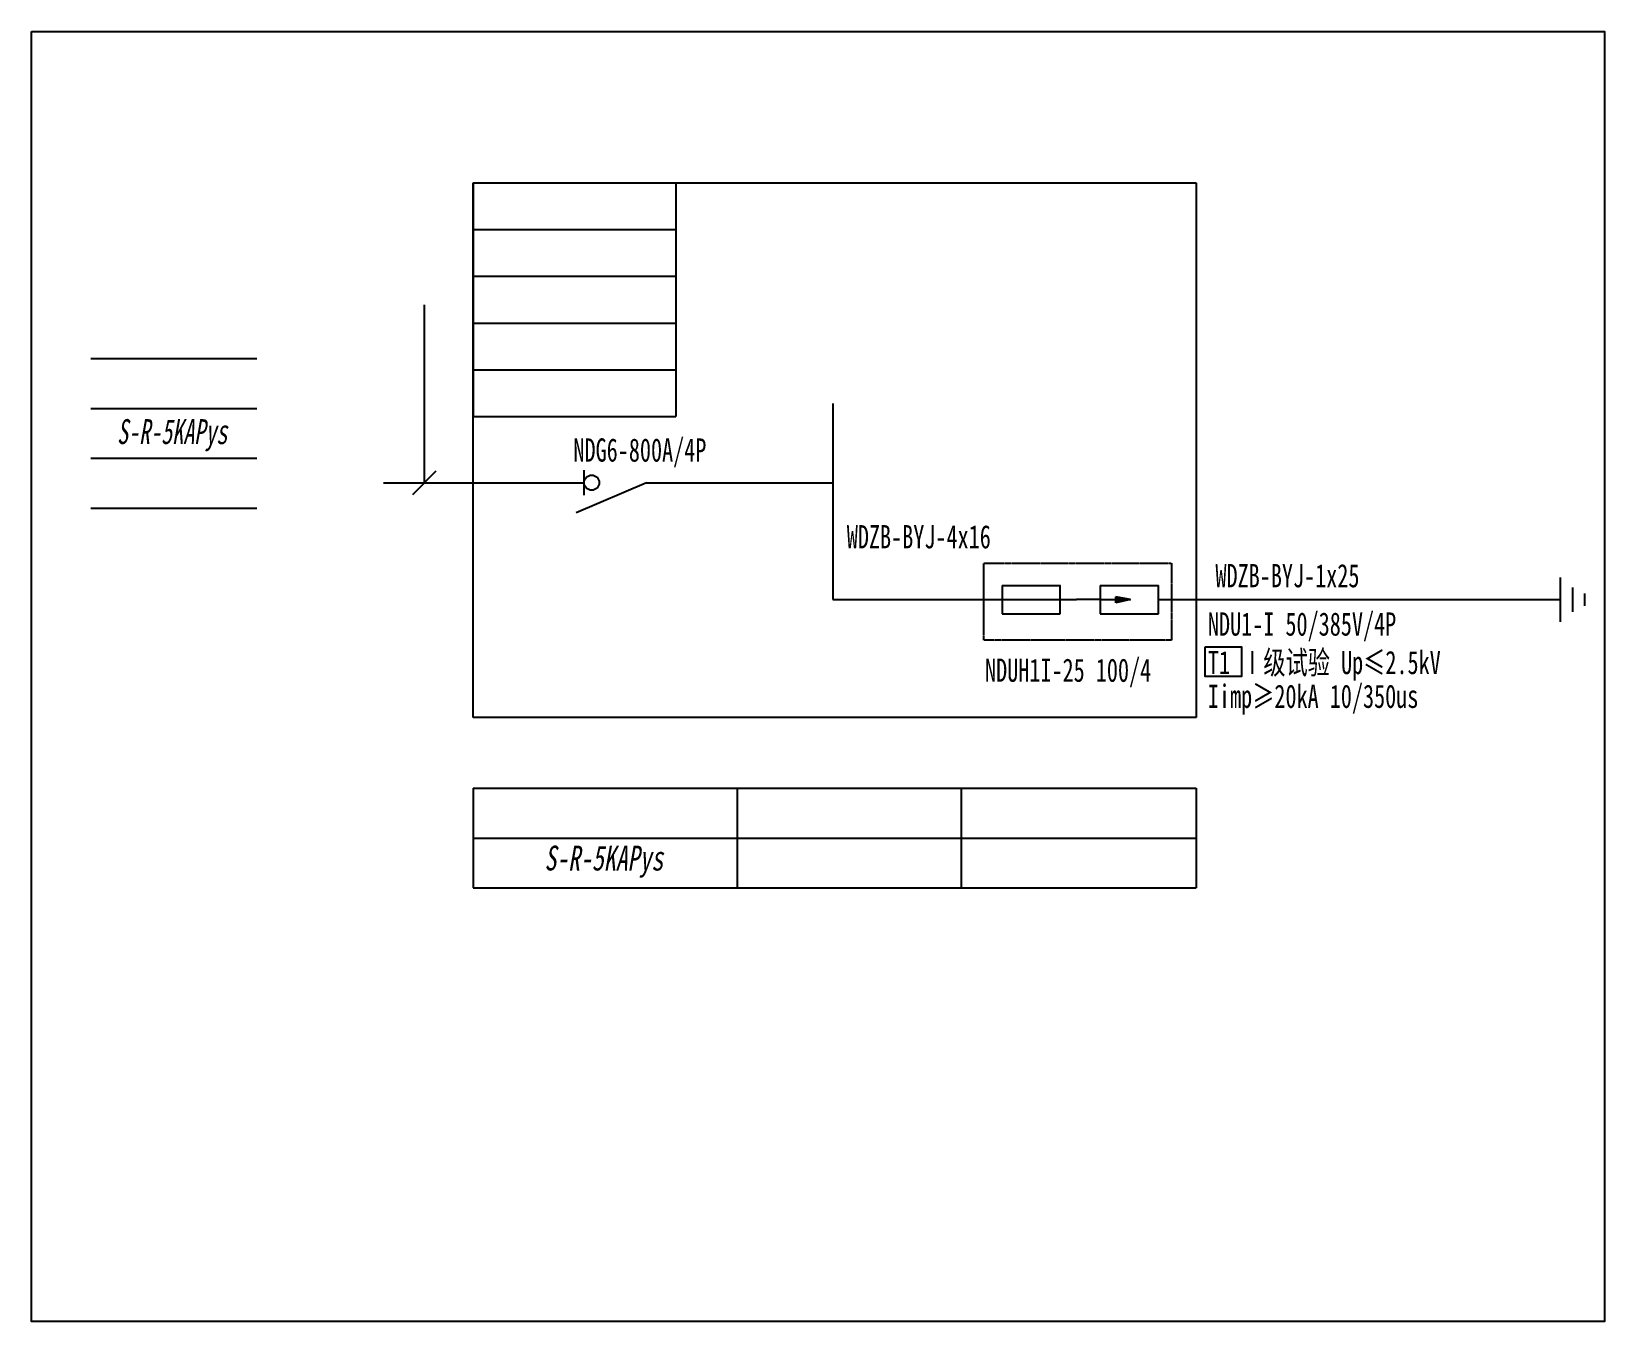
# Model space of a CAD drawing. Extents: x 302336 to 304668, y 333700 to 335612.
import ezdxf
from ezdxf.enums import TextEntityAlignment as Align

# ---------------------------------------------------------------- set-up
doc = ezdxf.new("R2010")
doc.units = 0
doc.header["$MEASUREMENT"] = 0
doc.linetypes.add('DASHED2', pattern=[0.375, 0.25, -0.125])
doc.linetypes.add('E14-QF-OBOX-2、3栋竖向及配电箱系统图_设计区$0$$1$DASHED', pattern=[0.75, 0.5, -0.25])
for name, color, linetype in [('D_E_Eqpm(强电设备)', 100, 'Continuous'), ('D_E_Eqpm（强电设备）', 100, 'Continuous'), ('D_E_Text(强电文字)', 51, 'Continuous'), ('D_E_Text（强电文字）', 51, 'Continuous'), ('D_E_Wire（强电线缆）', 10, 'Continuous'), ('D_T_TableDim（表格尺寸）', 255, 'Continuous'), ('系统图', 220, 'Continuous')]:
    doc.layers.add(name, color=color, linetype=linetype)
doc.styles.add('E14-QF-OBOX-2、3栋竖向及配电箱系统图_设计区$0$$1$电气箱', font='simhei.ttf', dxfattribs={"width": 0.8, "oblique": 10})
doc.styles.add('E14-QF-OBOX-2、3栋竖向及配电箱系统图_设计区$0$电气箱', font='simhei.ttf', dxfattribs={"width": 0.8, "oblique": 10})
doc.styles.add('电气', font='', dxfattribs={"width": 0.7})
doc.styles.get('电气').set_extended_font_data('SimSun')

msp = doc.modelspace()

# ---------------------------------------------------------------- linework, layer by layer
at = {"linetype": 'E14-QF-OBOX-2、3栋竖向及配电箱系统图_设计区$0$$1$DASHED'}
for p, q in [((302991, 334595.7), (302991, 335388.1)), ((302991, 335388.1), (304062.5, 335388.1)), ((304062.5, 335388.1), (304062.5, 334595.7)), ((304062.5, 334595.7), (302991, 334595.7))]:
    msp.add_line(p, q, dxfattribs=at)
at = {"color": 1}
msp.add_line((303247.6, 334943.6), (303524, 334943.6), dxfattribs=at)
at = {"linetype": 'DASHED2'}
msp.add_lwpolyline([(303747.6, 334824.5), (304025.9, 334824.5), (304025.9, 334709.9), (303747.6, 334709.9)], close=True, dxfattribs=at)
at = {"layer": 'D_E_Eqpm(强电设备)'}
for p, q in [((303774.8, 334791.1), (303861.4, 334791.1)), ((303774.8, 334791.1), (303774.8, 334749.2)), ((303861.1, 334749.2), (303861.1, 334791.1)), ((303920.2, 334791.1), (304006.9, 334791.1)), ((303920.2, 334791.1), (303920.2, 334749.2)), ((304006.6, 334749.2), (304006.6, 334791.1)), ((303920.2, 334770.2), (303885.3, 334770.2)), ((303920.2, 334770.2), (303965.2, 334770.2)), ((303965.2, 334770.2), (303943.4, 334774.6)), ((303943.4, 334765.7), (303943.4, 334774.6)), ((303965.2, 334770.2), (303943.4, 334765.7)), ((303774.8, 334749.2), (303861.1, 334749.2)), ((303920.2, 334749.2), (304006.6, 334749.2))]:
    msp.add_line(p, q, dxfattribs=at)
msp.add_solid([(303943.4, 334765.7), (303965.2, 334770.2), (303943.4, 334774.6)], dxfattribs=at)
at = {"layer": 'D_E_Eqpm（强电设备）'}
for p, q in [((303155.2, 334925.2), (303155.2, 334962.1)), ((303247.6, 334943.6), (303143.3, 334898.9))]:
    msp.add_line(p, q, dxfattribs=at)
msp.add_circle((303166.5, 334943.6), 11.2, dxfattribs=at)
at = {"layer": 'D_E_Text（强电文字）'}
for p, q in [((302991, 335388.1), (302991, 335041.7)), ((302991, 335388.1), (303291.2, 335388.1)), ((303291.2, 335388.1), (303291.2, 335041.7)), ((302991, 335318.8), (303291.2, 335318.8)), ((302991, 335249.5), (303291.2, 335249.5)), ((302918.7, 334943.6), (302918.7, 335207.1)), ((302991, 335180.2), (303291.2, 335180.2)), ((302991, 335110.9), (303291.2, 335110.9)), ((302991, 335041.7), (303291.2, 335041.7)), ((302901.2, 334926.2), (302936.1, 334961.1))]:
    msp.add_line(p, q, dxfattribs=at)
msp.add_lwpolyline([(304076.2, 334700.2), (304129.7, 334700.2), (304129.7, 334656.1), (304076.2, 334656.1)], close=True, dxfattribs=at)
at = {"layer": 'D_E_Wire（强电线缆）', "ltscale": 0.5}
msp.add_line((303524, 335060.8), (303524, 334770.2), dxfattribs=at)
at = {"layer": 'D_E_Wire（强电线缆）'}
for p, q in [((302857.9, 334943.6), (303155.2, 334943.6)), ((304602.9, 334737.3), (304602.9, 334803.1)), ((304620.9, 334752.3), (304620.9, 334788.2)), ((303524, 334770.2), (303885.3, 334770.2)), ((304006.6, 334770.2), (304602.9, 334770.2)), ((304638.8, 334761.2), (304638.8, 334779.2))]:
    msp.add_line(p, q, dxfattribs=at)
at = {"layer": 'D_T_TableDim（表格尺寸）', "color": 255}
for p, q in [((302423.8, 335127.6), (302670.1, 335127.6)), ((302423.8, 335053.7), (302670.1, 335053.7)), ((302423.8, 334979.8), (302670.1, 334979.8)), ((302423.8, 334905.9), (302670.1, 334905.9))]:
    msp.add_line(p, q, dxfattribs=at)
at = {"layer": 'D_T_TableDim（表格尺寸）', "ltscale": 3.5}
for p, q in [((302991, 334490.7), (304062.4, 334490.7)), ((302991, 334490.7), (302991, 334342.9)), ((303382.4, 334490.7), (303382.4, 334342.9)), ((303714, 334490.7), (303714, 334342.9)), ((304062.4, 334490.7), (304062.4, 334342.9)), ((302991, 334416.8), (304062.4, 334416.8)), ((302991, 334416.8), (304062.4, 334416.8)), ((303382.4, 334416.8), (303382.4, 334342.9)), ((303714, 334416.8), (303714, 334342.9)), ((302991, 334342.9), (304062.4, 334342.9))]:
    msp.add_line(p, q, dxfattribs=at)
at = {"layer": '系统图', "ltscale": 9973.992009}
msp.add_lwpolyline([(302336, 335612.5), (304668, 335612.5), (304668, 333700), (302336, 333700)], close=True, dxfattribs=at)

# ---------------------------------------------------------------- texts
at = {"layer": 'D_E_Text(强电文字)', "style": '电气', "width": 0.7}
for s, p in [('WDZB-BYJ-4x16', (303544.7, 334846.2)), ('WDZB-BYJ-1x25', (304091.2, 334788.5)), ('T1 Ⅰ级试验 Up≤2.5kV ', (304080, 334659.8)), ('Iimp≥20kA 10/350us', (304080, 334609.7))]:
    msp.add_text(s, height=34.487, dxfattribs=at).set_placement(p)
at = {"layer": 'D_E_Text(强电文字)', "color": 51, "true_color": 0xffff7f, "style": '电气', "width": 0.7}
msp.add_text('NDU1-I 50/385V/4P', height=34.487, dxfattribs=at).set_placement((304080, 334716.8))
at = {"layer": 'D_E_Text（强电文字）', "color": 7, "style": 'E14-QF-OBOX-2、3栋竖向及配电箱系统图_设计区$0$$1$电气箱', "oblique": 10, "width": 0.65}
msp.add_text('S-R-5KAPys', height=36.95, dxfattribs=at).set_placement((302544.6, 335014.2), align=Align.MIDDLE)
at = {"layer": 'D_E_Text（强电文字）', "color": 1, "style": '电气', "width": 0.7}
msp.add_text('NDG6-800A/4P', height=34.487, dxfattribs=at).set_placement((303238, 334989.2), align=Align.MIDDLE)
at = {"layer": 'D_E_Text（强电文字）', "color": 51, "true_color": 0xffff7f, "style": '电气', "width": 0.7}
msp.add_text('NDUH1I-25 100/4', height=34.487, dxfattribs=at).set_placement((303749.6, 334648.4))
at = {"layer": 'D_E_Text（强电文字）', "style": 'E14-QF-OBOX-2、3栋竖向及配电箱系统图_设计区$0$电气箱', "oblique": 10, "width": 0.7}
msp.add_text('S-R-5KAPys', height=36.95, dxfattribs=at).set_placement((303184.5, 334382), align=Align.MIDDLE)

doc.saveas('drawing.dxf')
